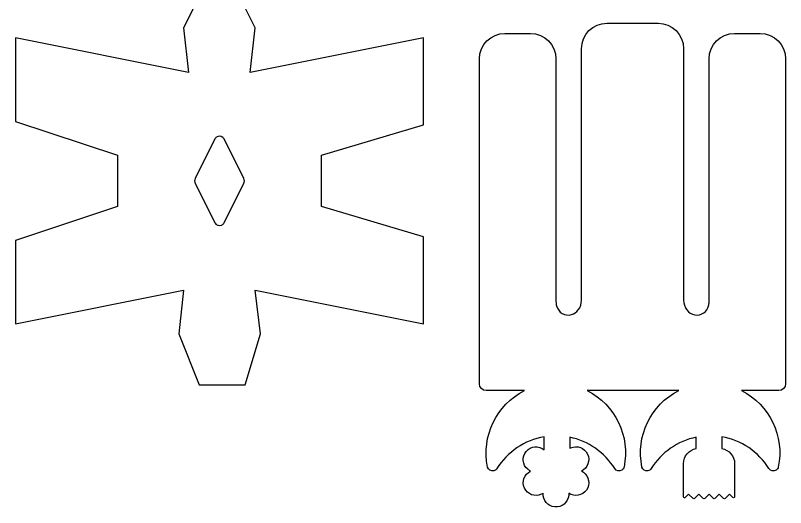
# Model space of a CAD drawing. Header units: millimetres. Extents: x 142 to 292, y 60 to 238.
# Drawn here: x 141.5 to 292.5, y 60.3 to 156.8 of the extents above; entities that cross this region are included whole.
import ezdxf

# ---------------------------------------------------------------- set-up
doc = ezdxf.new("R2010")
doc.units = ezdxf.units.MM
doc.header["$MEASUREMENT"] = 0
doc.layers.get('0').update_dxf_attribs({"lineweight": 0})

msp = doc.modelspace()

# ---------------------------------------------------------------- linework, layer by layer
at = {"color": 18, "lineweight": 25, "true_color": 0x000000}
msp.add_lwpolyline([(141.54, 96.34), (174.49, 102.93), (173.54, 94.34), (177.54, 84.34), (186.54, 84.34), (189.54, 94.34), (188.52, 102.94), (221.54, 96.34), (221.54, 113.34), (201.54, 119.34), (201.54, 129.34), (221.54, 135.34), (221.54, 152.34), (187.56, 145.54), (188.54, 154.34), (183.54, 164.34), (179.49, 164.34), (174.49, 154.34), (175.47, 145.55), (141.54, 152.34), (141.54, 136), (161.54, 129.34), (161.54, 119.34), (141.54, 112.67)], close=True, dxfattribs=at)
for points, knots in [([(234.08, 68.26), (234.2, 67.72), (234.73, 67.38), (235.27, 67.49), (235.53, 67.55), (235.77, 67.71), (235.91, 67.94), (237.96, 71.25), (241.33, 73.52), (245.16, 74.18), (245.16, 74.18), (245.16, 71.63), (245.16, 71.63), (244.1, 72.52), (242.53, 72.39), (241.64, 71.33), (240.75, 70.27), (240.88, 68.7), (241.94, 67.81), (242.11, 67.67), (242.3, 67.55), (242.5, 67.45), (241.24, 66.87), (240.7, 65.38), (241.28, 64.13), (241.86, 62.88), (243.35, 62.34), (244.6, 62.92), (244.74, 62.98), (244.87, 63.06), (244.99, 63.14), (244.86, 61.77), (245.88, 60.55), (247.26, 60.43), (248.63, 60.31), (249.84, 61.32), (249.97, 62.7), (249.98, 62.85), (249.98, 62.99), (249.97, 63.14), (251.1, 62.35), (252.66, 62.62), (253.45, 63.75), (254.24, 64.88), (253.97, 66.44), (252.84, 67.23), (252.72, 67.32), (252.59, 67.39), (252.46, 67.45), (253.71, 68.04), (254.25, 69.52), (253.67, 70.77), (253.09, 72.03), (251.6, 72.57), (250.35, 71.99), (250.28, 71.96), (250.22, 71.92), (250.16, 71.89), (250.16, 71.89), (250.16, 74.1), (250.16, 74.1), (253.82, 73.35), (257.01, 71.12), (258.98, 67.94), (259.27, 67.47), (259.89, 67.33), (260.36, 67.62), (260.59, 67.76), (260.75, 68), (260.81, 68.26), (262.07, 74.31), (259.12, 80.45), (253.61, 83.24), (253.61, 83.24), (271.53, 83.24), (271.53, 83.24), (266.02, 80.45), (263.06, 74.31), (264.33, 68.26), (264.44, 67.72), (264.97, 67.38), (265.51, 67.49), (265.78, 67.55), (266.01, 67.71), (266.15, 67.94), (268.12, 71.12), (271.31, 73.35), (274.98, 74.1), (274.98, 74.1), (274.98, 71.88), (274.98, 71.88), (273.53, 71.63), (272.48, 70.38), (272.48, 68.92), (272.48, 68.92), (272.48, 62.4), (272.48, 62.4), (272.48, 62.29), (272.57, 62.2), (272.68, 62.2), (272.73, 62.2), (272.78, 62.22), (272.82, 62.26), (272.82, 62.26), (273.48, 62.92), (273.48, 62.92), (273.48, 62.92), (274.33, 62.06), (274.33, 62.06), (274.41, 61.98), (274.54, 61.98), (274.62, 62.06), (274.62, 62.06), (275.48, 62.92), (275.48, 62.92), (275.48, 62.92), (276.33, 62.06), (276.33, 62.06), (276.41, 61.98), (276.54, 61.98), (276.62, 62.06), (276.62, 62.06), (277.48, 62.92), (277.48, 62.92), (277.48, 62.92), (278.33, 62.06), (278.33, 62.06), (278.41, 61.98), (278.54, 61.98), (278.62, 62.06), (278.62, 62.06), (279.48, 62.92), (279.48, 62.92), (279.48, 62.92), (280.33, 62.06), (280.33, 62.06), (280.41, 61.98), (280.54, 61.98), (280.62, 62.06), (280.62, 62.06), (281.48, 62.92), (281.48, 62.92), (281.48, 62.92), (282.13, 62.26), (282.13, 62.26), (282.21, 62.18), (282.34, 62.18), (282.42, 62.26), (282.46, 62.3), (282.48, 62.35), (282.48, 62.4), (282.48, 62.4), (282.48, 68.92), (282.48, 68.92), (282.48, 70.38), (281.42, 71.63), (279.98, 71.88), (279.98, 71.88), (279.98, 74.18), (279.98, 74.18), (283.81, 73.52), (287.18, 71.25), (289.22, 67.94), (289.51, 67.47), (290.13, 67.33), (290.6, 67.62), (290.83, 67.76), (291, 68), (291.05, 68.26), (292.32, 74.31), (289.36, 80.45), (283.85, 83.24), (283.85, 83.24), (291.18, 83.24), (291.18, 83.24), (291.89, 83.24), (292.48, 83.82), (292.48, 84.54), (292.48, 84.54), (292.48, 148.24), (292.48, 148.24), (292.48, 151), (290.24, 153.24), (287.48, 153.24), (287.48, 153.24), (282.48, 153.24), (282.48, 153.24), (279.71, 153.24), (277.48, 151), (277.48, 148.24), (277.48, 148.24), (277.48, 100.67), (277.48, 100.67), (277.48, 100.38), (277.44, 100.1), (277.37, 99.83), (277.22, 99.29), (276.9, 98.82), (276.45, 98.49), (275.38, 97.72), (273.88, 97.96), (273.1, 99.04), (272.69, 99.6), (272.48, 100.27), (272.48, 100.97), (272.48, 100.97), (272.48, 150.24), (272.48, 150.24), (272.48, 153), (270.24, 155.24), (267.48, 155.24), (267.48, 155.24), (257.48, 155.24), (257.48, 155.24), (254.71, 155.24), (252.48, 153), (252.48, 150.24), (252.48, 150.24), (252.48, 100.97), (252.48, 100.97), (252.48, 100.27), (252.26, 99.6), (251.85, 99.04), (251.53, 98.58), (251.06, 98.26), (250.52, 98.12), (249.24, 97.78), (247.92, 98.54), (247.59, 99.83), (247.51, 100.1), (247.48, 100.38), (247.48, 100.67), (247.48, 100.67), (247.48, 148.24), (247.48, 148.24), (247.48, 151), (245.24, 153.24), (242.48, 153.24), (242.48, 153.24), (237.48, 153.24), (237.48, 153.24), (234.71, 153.24), (232.48, 151), (232.48, 148.24), (232.48, 148.24), (232.48, 84.54), (232.48, 84.54), (232.48, 83.82), (233.06, 83.24), (233.78, 83.24), (233.78, 83.24), (241.29, 83.24), (241.29, 83.24), (235.77, 80.45), (232.82, 74.31), (234.08, 68.26)], [0, 0, 0, 0, 1, 1, 1, 2, 2, 2, 3, 3, 3, 4, 4, 4, 5, 5, 5, 6, 6, 6, 7, 7, 7, 8, 8, 8, 9, 9, 9, 10, 10, 10, 11, 11, 11, 12, 12, 12, 13, 13, 13, 14, 14, 14, 15, 15, 15, 16, 16, 16, 17, 17, 17, 18, 18, 18, 19, 19, 19, 20, 20, 20, 21, 21, 21, 22, 22, 22, 23, 23, 23, 24, 24, 24, 25, 25, 25, 26, 26, 26, 27, 27, 27, 28, 28, 28, 29, 29, 29, 30, 30, 30, 31, 31, 31, 32, 32, 32, 33, 33, 33, 34, 34, 34, 35, 35, 35, 36, 36, 36, 37, 37, 37, 38, 38, 38, 39, 39, 39, 40, 40, 40, 41, 41, 41, 42, 42, 42, 43, 43, 43, 44, 44, 44, 45, 45, 45, 46, 46, 46, 47, 47, 47, 48, 48, 48, 49, 49, 49, 50, 50, 50, 51, 51, 51, 52, 52, 52, 53, 53, 53, 54, 54, 54, 55, 55, 55, 56, 56, 56, 57, 57, 57, 58, 58, 58, 59, 59, 59, 60, 60, 60, 61, 61, 61, 62, 62, 62, 63, 63, 63, 64, 64, 64, 65, 65, 65, 66, 66, 66, 67, 67, 67, 68, 68, 68, 69, 69, 69, 70, 70, 70, 71, 71, 71, 72, 72, 72, 73, 73, 73, 74, 74, 74, 75, 75, 75, 76, 76, 76, 77, 77, 77, 78, 78, 78, 79, 79, 79, 80, 80, 80, 81, 81, 81, 82, 82, 82, 83, 83, 83, 84, 84, 84, 85, 85, 85, 85]), ([(180.64, 116.13), (180.64, 116.13), (176.76, 123.89), (176.76, 123.89), (176.62, 124.17), (176.62, 124.5), (176.76, 124.78), (176.76, 124.78), (180.64, 132.55), (180.64, 132.55), (180.74, 132.74), (180.9, 132.9), (181.09, 132.99), (181.58, 133.24), (182.18, 133.04), (182.43, 132.55), (182.43, 132.55), (186.31, 124.78), (186.31, 124.78), (186.45, 124.5), (186.45, 124.17), (186.31, 123.89), (186.31, 123.89), (182.43, 116.13), (182.43, 116.13), (182.33, 115.93), (182.18, 115.77), (181.98, 115.68), (181.49, 115.43), (180.89, 115.63), (180.64, 116.13)], [0, 0, 0, 0, 1, 1, 1, 2, 2, 2, 3, 3, 3, 4, 4, 4, 5, 5, 5, 6, 6, 6, 7, 7, 7, 8, 8, 8, 9, 9, 9, 10, 10, 10, 10])]:
    msp.add_open_spline(points, degree=3, knots=knots, dxfattribs=at)

doc.saveas('drawing.dxf')
